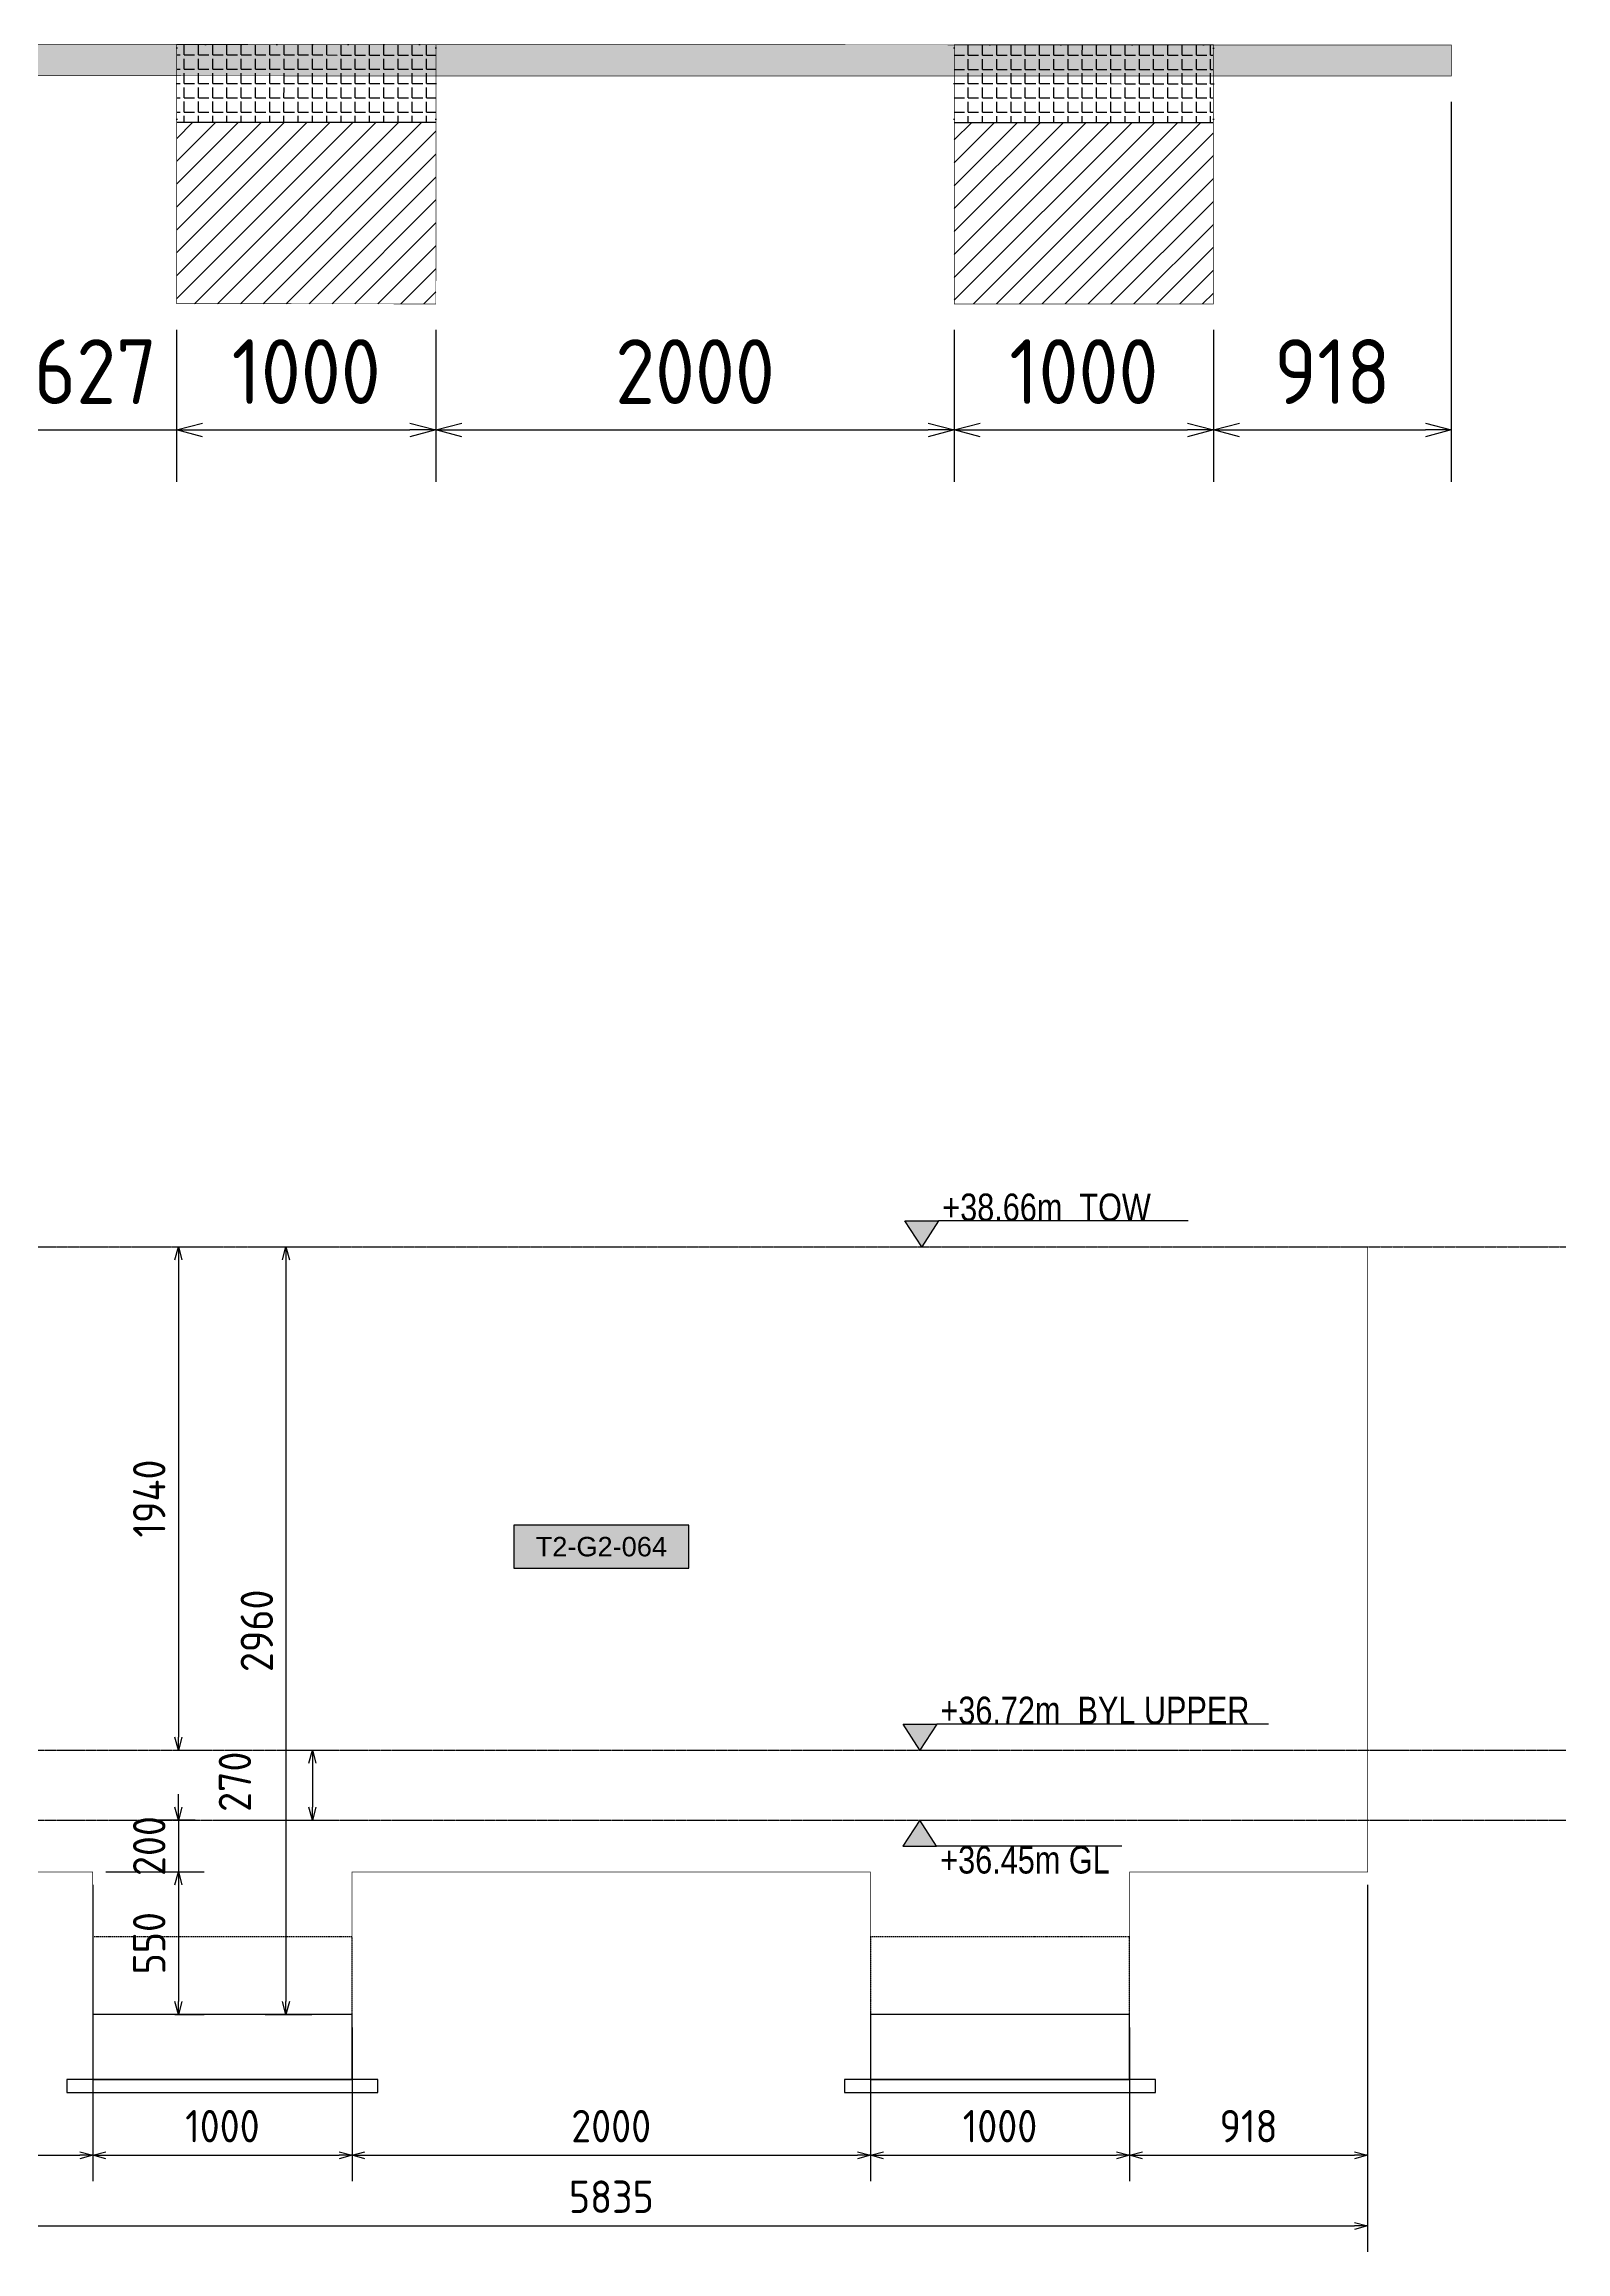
# Model space of a CAD drawing. Header units: centimetres. Extents: x -6122352 to 6876996, y -1694241 to 2592194.
# Drawn here: x 3322630 to 3328501, y 78218 to 86731 of the extents above; entities that cross this region are included whole.
import ezdxf
from ezdxf.enums import TextEntityAlignment as Align

# ---------------------------------------------------------------- set-up
doc = ezdxf.new("R2010")
doc.units = ezdxf.units.CM
doc.header["$MEASUREMENT"] = 0
doc.header["$PDMODE"] = 66
doc.header["$PDSIZE"] = 100
for name, pattern in [('23585-XR-AR-END-SETTING OUT PLAN$0$HIDDEN', [0.375, 0.25, -0.125]), ('CENTER', [2, 1.25, -0.25, 0.25, -0.25]), ('DASHED2', [0.375, 0.25, -0.125])]:
    doc.linetypes.add(name, pattern=pattern)
doc.layers.get('Defpoints').update_dxf_attribs({"color": 255, "linetype": 'CENTER'})
for name, color, linetype in [('@MI-FOOTINGS', 7, 'Continuous'), ('@MI-TYPE-01', 30, 'Continuous'), ('@MI-TYPE-02', 6, 'Continuous'), ('JML-Dimension', 1, 'Continuous'), ('PANEL-TAGS', 7, 'Continuous'), ('SECTION', 130, 'Continuous')]:
    doc.layers.add(name, color=color, linetype=linetype)
doc.styles.add('PANELTAG_STYLE', font='arial.ttf')
doc.styles.add('Schueco-BEMSTIL', font='isocpeur.ttf', dxfattribs={"width": 0.9})
doc.styles.add('txt-Pisa-std', font='arial.ttf', dxfattribs={"width": 0.8})
doc.dimstyles.new('MI- JWC-TXT-2.5 MM', dxfattribs={"dimscale": 1.5, "dimtxt": 2.5, "dimasz": 1, "dimexe": 2, "dimexo": 1, "dimgap": 1, "dimtad": 1, "dimdec": 0, "dimdsep": 46, "dimtxsty": 'Schueco-BEMSTIL', "dimblk": 'OPEN30', "dimcen": 0, "dimdle": 2, "dimclrd": 140, "dimclre": 8, "dimclrt": 40, "dimadec": 0, "dimazin": 2, "dimtfac": 1, "dimtdec": 0, "dimtix": 1, "dimtmove": 2, "dimatfit": 3, "dimldrblk": 'OPEN', "dimfxl": 2, "dimlwd": -1, "dimlwe": -1, "dimarcsym": 0})

# ---------------------------------------------------------------- blocks, each defined once
blk = doc.blocks.new('T1-FOOTING')
at = {"transparency": 33554679}
h = blk.add_hatch(dxfattribs=at)
h.set_pattern_fill('ANGLE', color=256, scale=500)
h.set_pattern_definition([(0, (0, 0), (0, 137.5), [100, -37.5]), (90, (0, 0), (-137.5, 8.419446744138054e-15), [100, -37.5])])
h.paths.add_polyline_path([(-500, -300.0000000000218), (499.9999999999964, -300.0000000000218), (499.9999999999964, -1.818989403545856e-11), (-500, -1.818989403545856e-11)])
h.paths.add_polyline_path([(-499.75, -299.7500000000218), (499.7499999999964, -299.7500000000218), (499.7499999999964, -0.2500000000181899), (-499.75, -0.2500000000181899)], flags=16)
h = blk.add_hatch(dxfattribs=at)
h.set_pattern_fill('ANGLE', color=8, scale=200)
h.set_pattern_definition([(0, (0, 0), (0, 55.00000000000001), [40, -15]), (90, (0, 0), (-55.00000000000001, 3.367778697655222e-15), [40, -15])])
h.paths.add_polyline_path([(500.0000000000025, -300.0000000000218), (500.0000000000035, -1.818989403545856e-11), (-500, -1.816147232602816e-11), (-499.9999999999989, -300.0000000000291)])
h = blk.add_hatch(dxfattribs=at)
h.set_pattern_fill('ANSI31', color=8, scale=500)
h.set_pattern_definition([(45, (0, 0), (-44.19417382415922, 44.19417382415922), [])])
h.paths.add_polyline_path([(500, -1000.000000000015), (500.0000000000025, -300.0000000000218), (-499.9999999999989, -300.000000000029), (-499.9999999999964, -1000.000000000011)])
at = {"layer": '@MI-TYPE-01', "color": 240, "linetype": 'DASHED2', "true_color": 0xed1f24}
blk.add_line((-500.0000000000073, -300.0000000000291), (499.9999999999964, -300.0000000000218), dxfattribs=at)
at = {"layer": '@MI-TYPE-01', "color": 240, "true_color": 0xed1f24, "const_width": 2.5}
blk.add_lwpolyline([(-500, -1.818989403545856e-11), (500.0000000000036, -1.818989403545856e-11), (500, -1000.000000000015), (-499.9999999999964, -1000.000000000011)], close=True, dxfattribs=at)
blk = doc.blocks.new('A$C90a9385a')
at = {"layer": '@MI-TYPE-02'}
h = blk.add_hatch(color=256, dxfattribs=at)
h.dxf.hatch_style = 1
h.paths.add_polyline_path([(5835.000000000029, 0), (0, 0), (0, -120), (5835, -120)])
at = {"layer": '@MI-TYPE-02', "const_width": 2.5}
blk.add_lwpolyline([(5835.000000000029, 0), (0, 0), (0, -120), (5835, -120)], close=True, dxfattribs=at)
at = {"layer": '@MI-FOOTINGS', "color": 240, "true_color": 0xed1f24}
for p in [(1417.536642821826, 0.872473891977279), (4417.536642821826, 0.8724738919918309)]:
    blk.add_blockref('T1-FOOTING', p, dxfattribs=at)
blk = doc.blocks.new('_Open30')
at = {"color": 0, "linetype": 'ByBlock', "lineweight": -2}
for p, q in [((-1, 0.26794919), (0, 0)), ((0, 0), (-1, -0.26794919)), ((0, 0), (-1, 0))]:
    blk.add_line(p, q, dxfattribs=at)
blk = doc.blocks.new('*D1369')
at = {"color": 140, "transparency": 16777216}
for p, q in [((1484.684925263751, -4817.64229431407), (1484.684925263751, -4717.64229431407)), ((1484.684925263751, -5544.270962452056), (1484.684925263751, -4917.64229431407)), ((1484.684925263751, -5644.270962452056), (1484.684925263751, -5744.270962452056))]:
    blk.add_line(p, q, dxfattribs=at)
at = {"color": 8, "transparency": 16777216}
for p, q in [((1098.246436402435, -4917.64229431407), (1684.684925263751, -4917.64229431407)), ((1098.863750467776, -5544.270962452056), (1684.684925263751, -5544.270962452056))]:
    blk.add_line(p, q, dxfattribs=at)
at = {"layer": 'Defpoints', "color": 0, "transparency": 16777216}
for p in [(998.2464364024349, -4917.64229431407), (1484.684925263751, -4917.64229431407), (998.8637504677758, -5544.270962452056)]:
    blk.add_point(p, dxfattribs=at)
at = {"color": 140, "transparency": 16777216, "xscale": 100, "yscale": 100, "zscale": 100}
for p, rotation in [((1484.684925263751, -4917.64229431407), 270), ((1484.684925263751, -5544.270962452056), 90)]:
    blk.add_blockref('_Open30', p, dxfattribs=dict(at, rotation=rotation))
at = {"color": 40, "transparency": 16777216, "insert": (1259.684925263749, -5230.956628383062), "char_height": 250, "attachment_point": 5, "rotation": 90, "style": 'Schueco-BEMSTIL'}
blk.add_mtext('627', dxfattribs=at)
blk = doc.blocks.new('_Open')
at = {"color": 0, "linetype": 'ByBlock', "lineweight": -2}
for p, q in [((-1, 0.1666666666666667), (0, 0)), ((-1, -0.1666666666666667), (0, 0)), ((0, 0), (-1, 0))]:
    blk.add_line(p, q, dxfattribs=at)
blk = doc.blocks.new('*D1370')
at = {"color": 8, "transparency": 16777216}
for p, q in [((1098.425608793623, -3917.642310365447), (1684.684925263751, -3917.642310365447)), ((1098.246436402435, -4917.64229431407), (1684.684925263751, -4917.64229431407))]:
    blk.add_line(p, q, dxfattribs=at)
at = {"color": 140, "transparency": 16777216}
blk.add_line((1484.684925263751, -4817.64229431407), (1484.684925263751, -4017.642310365447), dxfattribs=at)
at = {"layer": 'Defpoints', "color": 0, "transparency": 16777216}
for p in [(998.4256087936233, -3917.642310365447), (1484.684925263751, -3917.642310365447), (998.2464364024349, -4917.64229431407)]:
    blk.add_point(p, dxfattribs=at)
at = {"color": 140, "transparency": 16777216, "xscale": 100, "yscale": 100, "zscale": 100}
for p, rotation in [((1484.684925263751, -3917.642310365447), 90), ((1484.684925263751, -4917.64229431407), 270)]:
    blk.add_blockref('_Open30', p, dxfattribs=dict(at, rotation=rotation))
at = {"color": 40, "transparency": 16777216, "insert": (1259.684925263749, -4417.642302339757), "char_height": 250, "attachment_point": 5, "rotation": 90, "style": 'Schueco-BEMSTIL'}
blk.add_mtext('1000', dxfattribs=at)
blk = doc.blocks.new('*D1371')
at = {"color": 8, "transparency": 16777216}
for p, q in [((1098.783953575869, -1917.642342468187), (1684.684925263751, -1917.642342468186)), ((1098.425608793623, -3917.642310365447), (1684.684925263751, -3917.642310365447))]:
    blk.add_line(p, q, dxfattribs=at)
at = {"color": 140, "transparency": 16777216}
blk.add_line((1484.684925263751, -3817.642310365447), (1484.684925263751, -2017.642342468187), dxfattribs=at)
at = {"layer": 'Defpoints', "color": 0, "transparency": 16777216}
for p in [(998.7839535758688, -1917.642342468187), (1484.684925263751, -1917.642342468187), (998.4256087936233, -3917.642310365447)]:
    blk.add_point(p, dxfattribs=at)
at = {"color": 140, "transparency": 16777216, "xscale": 100, "yscale": 100, "zscale": 100}
for p, rotation in [((1484.684925263751, -1917.642342468187), 90), ((1484.684925263751, -3917.642310365447), 270)]:
    blk.add_blockref('_Open30', p, dxfattribs=dict(at, rotation=rotation))
at = {"color": 40, "transparency": 16777216, "insert": (1259.68492526375, -2917.642326416816), "char_height": 250, "attachment_point": 5, "rotation": 90, "style": 'Schueco-BEMSTIL'}
blk.add_mtext('2000', dxfattribs=at)
blk = doc.blocks.new('*D1372')
at = {"color": 8, "transparency": 16777216}
for p, q in [((1098.963125967015, -917.6423585195629), (1684.684925263751, -917.6423585195628)), ((1098.783953575869, -1917.642342468187), (1684.684925263751, -1917.642342468186))]:
    blk.add_line(p, q, dxfattribs=at)
at = {"color": 140, "transparency": 16777216}
blk.add_line((1484.684925263751, -1817.642342468187), (1484.684925263751, -1017.642358519563), dxfattribs=at)
at = {"layer": 'Defpoints', "color": 0, "transparency": 16777216}
for p in [(998.9631259670147, -917.6423585195629), (1484.684925263751, -917.6423585195628), (998.7839535758688, -1917.642342468187)]:
    blk.add_point(p, dxfattribs=at)
at = {"color": 140, "transparency": 16777216, "xscale": 100, "yscale": 100, "zscale": 100}
for p, rotation in [((1484.684925263751, -917.6423585195628), 90), ((1484.684925263751, -1917.642342468187), 270)]:
    blk.add_blockref('_Open30', p, dxfattribs=dict(at, rotation=rotation))
at = {"color": 40, "transparency": 16777216, "insert": (1259.684925263751, -1417.642350493875), "char_height": 250, "attachment_point": 5, "rotation": 90, "style": 'Schueco-BEMSTIL'}
blk.add_mtext('1000', dxfattribs=at)
blk = doc.blocks.new('*D1373')
at = {"color": 8, "transparency": 16777216}
for p, q in [((219.9999980736758, -0.02150068696208321), (1684.684925263751, -0.02150068696184767)), ((1098.963125967015, -917.6423585195629), (1684.684925263752, -917.6423585195628))]:
    blk.add_line(p, q, dxfattribs=at)
at = {"color": 140, "transparency": 16777216}
blk.add_line((1484.684925263751, -817.6423585195628), (1484.684925263751, -100.0215006869619), dxfattribs=at)
at = {"layer": 'Defpoints', "color": 0, "transparency": 16777216}
for p in [(119.9999980736757, -0.02150068696209929), (1484.684925263751, -0.02150068696187983), (998.9631259670147, -917.6423585195629)]:
    blk.add_point(p, dxfattribs=at)
at = {"color": 140, "transparency": 16777216, "xscale": 100, "yscale": 100, "zscale": 100}
for p, rotation in [((1484.684925263751, -0.02150068696187983), 90), ((1484.684925263751, -917.6423585195628), 270)]:
    blk.add_blockref('_Open30', p, dxfattribs=dict(at, rotation=rotation))
at = {"color": 40, "transparency": 16777216, "insert": (1259.684925263751, -458.8319296032626), "char_height": 250, "attachment_point": 5, "rotation": 90, "style": 'Schueco-BEMSTIL'}
blk.add_mtext('918', dxfattribs=at)
blk = doc.blocks.new('*D4816')
at = {"layer": '@MI-TYPE-01', "color": 8, "transparency": 16777216}
for p, q in [((3321900.990093191, 79632.99567519687), (3321900.990093191, 78490.36032206006)), ((3322817.990093191, 79632.99567519687), (3322817.990093191, 78490.36032206006))]:
    blk.add_line(p, q, dxfattribs=at)
at = {"layer": '@MI-TYPE-01', "color": 140, "transparency": 16777216}
blk.add_line((3321950.990093191, 78590.36032206006), (3322767.990093191, 78590.36032206006), dxfattribs=at)
at = {"layer": 'Defpoints', "color": 0, "transparency": 16777216}
for p in [(3321900.990093191, 79682.99567519687), (3322817.990093191, 79682.99567519687), (3322817.990093191, 78590.36032206006)]:
    blk.add_point(p, dxfattribs=at)
at = {"layer": '@MI-TYPE-01', "color": 140, "transparency": 16777216, "xscale": 50, "yscale": 50, "zscale": 50, "rotation": 180}
blk.add_blockref('_Open30', (3321900.990093191, 78590.36032206006), dxfattribs=at)
at = {"layer": '@MI-TYPE-01', "color": 140, "transparency": 16777216, "xscale": 50, "yscale": 50, "zscale": 50}
blk.add_blockref('_Open30', (3322817.990093191, 78590.36032206006), dxfattribs=at)
at = {"layer": '@MI-TYPE-01', "color": 40, "transparency": 16777216, "insert": (3322359.490093191, 78702.86032206006), "char_height": 125, "attachment_point": 5, "style": 'Schueco-BEMSTIL'}
blk.add_mtext('917', dxfattribs=at)
blk = doc.blocks.new('*D4817')
at = {"layer": '@MI-TYPE-01', "color": 8, "transparency": 16777216}
for p, q in [((3322817.990093191, 79632.99567519687), (3322817.990093191, 78490.36032206006)), ((3323817.990093191, 79082.99567519687), (3323817.990093191, 78490.36032206006))]:
    blk.add_line(p, q, dxfattribs=at)
at = {"layer": '@MI-TYPE-01', "color": 140, "transparency": 16777216}
blk.add_line((3322867.990093191, 78590.36032206006), (3323767.990093191, 78590.36032206006), dxfattribs=at)
at = {"layer": 'Defpoints', "color": 0, "transparency": 16777216}
for p in [(3322817.990093191, 79682.99567519687), (3323817.990093191, 79132.99567519687), (3323817.990093191, 78590.36032206006)]:
    blk.add_point(p, dxfattribs=at)
at = {"layer": '@MI-TYPE-01', "color": 140, "transparency": 16777216, "xscale": 50, "yscale": 50, "zscale": 50, "rotation": 180}
blk.add_blockref('_Open30', (3322817.990093191, 78590.36032206006), dxfattribs=at)
at = {"layer": '@MI-TYPE-01', "color": 140, "transparency": 16777216, "xscale": 50, "yscale": 50, "zscale": 50}
blk.add_blockref('_Open30', (3323817.990093191, 78590.36032206006), dxfattribs=at)
at = {"layer": '@MI-TYPE-01', "color": 40, "transparency": 16777216, "insert": (3323317.990093191, 78702.86032206006), "char_height": 125, "attachment_point": 5, "style": 'Schueco-BEMSTIL'}
blk.add_mtext('1000', dxfattribs=at)
blk = doc.blocks.new('*D4818')
at = {"layer": '@MI-TYPE-01', "color": 8, "transparency": 16777216}
for p, q in [((3323817.990093191, 79082.99567519687), (3323817.990093191, 78490.36032206006)), ((3325817.990093191, 79082.99567519687), (3325817.990093191, 78490.36032206006))]:
    blk.add_line(p, q, dxfattribs=at)
at = {"layer": '@MI-TYPE-01', "color": 140, "transparency": 16777216}
blk.add_line((3323867.990093191, 78590.36032206006), (3325767.990093191, 78590.36032206006), dxfattribs=at)
at = {"layer": 'Defpoints', "color": 0, "transparency": 16777216}
for p in [(3323817.990093191, 79132.99567519687), (3325817.990093191, 79132.99567519687), (3325817.990093191, 78590.36032206006)]:
    blk.add_point(p, dxfattribs=at)
at = {"layer": '@MI-TYPE-01', "color": 140, "transparency": 16777216, "xscale": 50, "yscale": 50, "zscale": 50, "rotation": 180}
blk.add_blockref('_Open30', (3323817.990093191, 78590.36032206006), dxfattribs=at)
at = {"layer": '@MI-TYPE-01', "color": 140, "transparency": 16777216, "xscale": 50, "yscale": 50, "zscale": 50}
blk.add_blockref('_Open30', (3325817.990093191, 78590.36032206006), dxfattribs=at)
at = {"layer": '@MI-TYPE-01', "color": 40, "transparency": 16777216, "insert": (3324817.990093191, 78702.86032206006), "char_height": 125, "attachment_point": 5, "style": 'Schueco-BEMSTIL'}
blk.add_mtext('2000', dxfattribs=at)
blk = doc.blocks.new('*D4819')
at = {"layer": '@MI-TYPE-01', "color": 8, "transparency": 16777216}
for p, q in [((3325817.990093191, 79082.99567519687), (3325817.990093191, 78490.36032206006)), ((3326817.990093191, 79082.99567519687), (3326817.990093191, 78490.36032206006))]:
    blk.add_line(p, q, dxfattribs=at)
at = {"layer": '@MI-TYPE-01', "color": 140, "transparency": 16777216}
blk.add_line((3325867.990093191, 78590.36032206006), (3326767.990093191, 78590.36032206006), dxfattribs=at)
at = {"layer": 'Defpoints', "color": 0, "transparency": 16777216}
for p in [(3325817.990093191, 79132.99567519687), (3326817.990093191, 79132.99567519687), (3326817.990093191, 78590.36032206006)]:
    blk.add_point(p, dxfattribs=at)
at = {"layer": '@MI-TYPE-01', "color": 140, "transparency": 16777216, "xscale": 50, "yscale": 50, "zscale": 50, "rotation": 180}
blk.add_blockref('_Open30', (3325817.990093191, 78590.36032206006), dxfattribs=at)
at = {"layer": '@MI-TYPE-01', "color": 140, "transparency": 16777216, "xscale": 50, "yscale": 50, "zscale": 50}
blk.add_blockref('_Open30', (3326817.990093191, 78590.36032206006), dxfattribs=at)
at = {"layer": '@MI-TYPE-01', "color": 40, "transparency": 16777216, "insert": (3326317.990093191, 78702.86032206006), "char_height": 125, "attachment_point": 5, "style": 'Schueco-BEMSTIL'}
blk.add_mtext('1000', dxfattribs=at)
blk = doc.blocks.new('*D4820')
at = {"layer": '@MI-TYPE-01', "color": 8, "transparency": 16777216}
for p, q in [((3327735.990093191, 79632.99567519687), (3327735.990093191, 78490.36032206006)), ((3326817.990093191, 79082.99567519687), (3326817.990093191, 78490.36032206006))]:
    blk.add_line(p, q, dxfattribs=at)
at = {"layer": '@MI-TYPE-01', "color": 140, "transparency": 16777216}
blk.add_line((3326867.990093191, 78590.36032206006), (3327685.990093191, 78590.36032206006), dxfattribs=at)
at = {"layer": 'Defpoints', "color": 0, "transparency": 16777216}
for p in [(3327735.990093191, 79682.99567519687), (3326817.990093191, 79132.99567519687), (3327735.990093191, 78590.36032206006)]:
    blk.add_point(p, dxfattribs=at)
at = {"layer": '@MI-TYPE-01', "color": 140, "transparency": 16777216, "xscale": 50, "yscale": 50, "zscale": 50, "rotation": 180}
blk.add_blockref('_Open30', (3326817.990093191, 78590.36032206006), dxfattribs=at)
at = {"layer": '@MI-TYPE-01', "color": 140, "transparency": 16777216, "xscale": 50, "yscale": 50, "zscale": 50}
blk.add_blockref('_Open30', (3327735.990093191, 78590.36032206006), dxfattribs=at)
at = {"layer": '@MI-TYPE-01', "color": 40, "transparency": 16777216, "insert": (3327276.990093191, 78702.86032206006), "char_height": 125, "attachment_point": 5, "style": 'Schueco-BEMSTIL'}
blk.add_mtext('918', dxfattribs=at)
blk = doc.blocks.new('*D4821')
at = {"layer": '@MI-TYPE-01', "color": 8, "transparency": 16777216}
for p, q in [((3321900.990093191, 79632.99567519687), (3321900.990093191, 78218.13182075322)), ((3327735.990093191, 79632.99567519687), (3327735.990093191, 78218.13182075322))]:
    blk.add_line(p, q, dxfattribs=at)
at = {"layer": '@MI-TYPE-01', "color": 140, "transparency": 16777216}
blk.add_line((3321950.990093191, 78318.13182075322), (3327685.990093191, 78318.13182075322), dxfattribs=at)
at = {"layer": 'Defpoints', "color": 0, "transparency": 16777216}
for p in [(3321900.990093191, 79682.99567519687), (3327735.990093191, 79682.99567519687), (3327735.990093191, 78318.13182075322)]:
    blk.add_point(p, dxfattribs=at)
at = {"layer": '@MI-TYPE-01', "color": 140, "transparency": 16777216, "xscale": 50, "yscale": 50, "zscale": 50, "rotation": 180}
blk.add_blockref('_Open30', (3321900.990093191, 78318.13182075322), dxfattribs=at)
at = {"layer": '@MI-TYPE-01', "color": 140, "transparency": 16777216, "xscale": 50, "yscale": 50, "zscale": 50}
blk.add_blockref('_Open30', (3327735.990093191, 78318.13182075322), dxfattribs=at)
at = {"layer": '@MI-TYPE-01', "color": 40, "transparency": 16777216, "insert": (3324818.490093191, 78430.63182075322), "char_height": 125, "attachment_point": 5, "style": 'Schueco-BEMSTIL'}
blk.add_mtext('5835', dxfattribs=at)
blk = doc.blocks.new('*U1142')
at = {"layer": 'JML-Dimension'}
h = blk.add_hatch(color=10, dxfattribs=at)
h.dxf.hatch_style = 1
h.paths.add_polyline_path([(0, 0), (-1.536000000000001, 2.370060967168342), (1.536000000000001, 2.370060967168342)])
blk.add_line((24.30826820831656, 2.370060967168342), (1.536000000000001, 2.370060967168342), dxfattribs=at)
blk.add_lwpolyline([(0, 0), (-1.536000000000001, 2.370060967168342), (1.536000000000001, 2.370060967168342), (0, 0)], dxfattribs=at)
at = {"color": 5, "style": 'txt-Pisa-std', "width": 0.8}
blk.add_attdef('+0.0', text='', height=2.5, dxfattribs=at).set_placement((1.870588582061714, 2.370060967168342), align=Align.BOTTOM_LEFT)
blk = doc.blocks.new('*U1445')
at = {"layer": 'JML-Dimension'}
h = blk.add_hatch(color=10, dxfattribs=at)
h.dxf.hatch_style = 1
h.paths.add_polyline_path([(0, 0), (-1.536000000000001, 2.370060967168342), (1.536000000000001, 2.370060967168342)])
blk.add_line((31.80621994413469, 2.370060967168342), (1.536000000000001, 2.370060967168342), dxfattribs=at)
blk.add_lwpolyline([(0, 0), (-1.536000000000001, 2.370060967168342), (1.536000000000001, 2.370060967168342), (0, 0)], dxfattribs=at)
at = {"color": 5, "style": 'txt-Pisa-std', "width": 0.8}
blk.add_attdef('+0.0', text='', height=2.5, dxfattribs=at).set_placement((1.870588582061714, 2.370060967168342), align=Align.BOTTOM_LEFT)
blk = doc.blocks.new('*U3457')
at = {"layer": 'JML-Dimension'}
h = blk.add_hatch(color=10, dxfattribs=at)
h.dxf.hatch_style = 1
h.paths.add_polyline_path([(0, 0), (-1.536000000000001, 2.370060967168342), (1.536000000000001, 2.370060967168342)])
blk.add_line((18.43386688148952, 2.370060967168342), (1.536000000000001, 2.370060967168342), dxfattribs=at)
blk.add_lwpolyline([(0, 0), (-1.536000000000001, 2.370060967168342), (1.536000000000001, 2.370060967168342), (0, 0)], dxfattribs=at)
at = {"color": 5, "style": 'txt-Pisa-std', "width": 0.8}
blk.add_attdef('+0.0', text='', height=2.5, dxfattribs=at).set_placement((1.870588582061714, 2.370060967168342), align=Align.BOTTOM_LEFT)
blk = doc.blocks.new('*D4822')
at = {"layer": '@MI-TYPE-01', "color": 8, "transparency": 16777216}
for p, q in [((3323482.685088239, 82092.9956751969), (3323663.254618336, 82092.9956751969)), ((3323482.685088239, 79132.9956751969), (3323663.254618336, 79132.9956751969))]:
    blk.add_line(p, q, dxfattribs=at)
at = {"layer": '@MI-TYPE-01', "color": 140, "transparency": 16777216}
blk.add_line((3323563.254618336, 82042.9956751969), (3323563.254618336, 79182.9956751969), dxfattribs=at)
at = {"layer": 'Defpoints', "color": 0, "transparency": 16777216}
for p in [(3323432.685088239, 82092.9956751969), (3323432.685088239, 79132.9956751969), (3323563.254618336, 79132.9956751969)]:
    blk.add_point(p, dxfattribs=at)
at = {"layer": '@MI-TYPE-01', "color": 140, "transparency": 16777216, "xscale": 50, "yscale": 50, "zscale": 50}
for p, rotation in [((3323563.254618336, 82092.9956751969), 90), ((3323563.254618336, 79132.9956751969), 270)]:
    blk.add_blockref('_Open30', p, dxfattribs=dict(at, rotation=rotation))
at = {"layer": '@MI-TYPE-01', "color": 40, "transparency": 16777216, "insert": (3323450.754618336, 80612.99567519594), "char_height": 125, "attachment_point": 5, "rotation": 90, "style": 'Schueco-BEMSTIL'}
blk.add_mtext('2960', dxfattribs=at)
blk = doc.blocks.new('*D4823')
at = {"layer": '@MI-TYPE-01', "color": 8, "transparency": 16777216}
for p, q in [((3323137.617120593, 82092.9956751969), (3323248.150050641, 82092.9956751969)), ((3323137.617120593, 80152.99567519713), (3323248.150050641, 80152.99567519713))]:
    blk.add_line(p, q, dxfattribs=at)
at = {"layer": '@MI-TYPE-01', "color": 140, "transparency": 16777216}
blk.add_line((3323148.150050641, 82042.9956751969), (3323148.150050641, 80202.99567519713), dxfattribs=at)
at = {"layer": 'Defpoints', "color": 0, "transparency": 16777216}
for p in [(3323087.617120593, 82092.9956751969), (3323087.617120593, 80152.99567519713), (3323148.150050641, 80152.99567519713)]:
    blk.add_point(p, dxfattribs=at)
at = {"layer": '@MI-TYPE-01', "color": 140, "transparency": 16777216, "xscale": 50, "yscale": 50, "zscale": 50}
for p, rotation in [((3323148.150050641, 82092.9956751969), 90), ((3323148.150050641, 80152.99567519713), 270)]:
    blk.add_blockref('_Open30', p, dxfattribs=dict(at, rotation=rotation))
at = {"layer": '@MI-TYPE-01', "color": 40, "transparency": 16777216, "insert": (3323035.65005064, 81122.99567519606), "char_height": 125, "attachment_point": 5, "rotation": 90, "style": 'Schueco-BEMSTIL'}
blk.add_mtext('1940', dxfattribs=at)
blk = doc.blocks.new('*D4824')
at = {"layer": '@MI-TYPE-01', "color": 8, "transparency": 16777216}
for p, q in [((3323654.622212906, 80152.99567519713), (3323765.155142969, 80152.99567519713)), ((3323312.587554849, 79882.99567519713), (3323765.155142969, 79882.99567519713))]:
    blk.add_line(p, q, dxfattribs=at)
at = {"layer": '@MI-TYPE-01', "color": 140, "transparency": 16777216}
blk.add_line((3323665.155142969, 80102.99567519713), (3323665.155142969, 79932.99567519713), dxfattribs=at)
at = {"layer": 'Defpoints', "color": 0, "transparency": 16777216}
for p in [(3323604.622212906, 80152.99567519713), (3323262.587554849, 79882.99567519713), (3323665.155142969, 79882.99567519713)]:
    blk.add_point(p, dxfattribs=at)
at = {"layer": '@MI-TYPE-01', "color": 140, "transparency": 16777216, "xscale": 50, "yscale": 50, "zscale": 50}
for p, rotation in [((3323665.155142969, 80152.99567519713), 90), ((3323665.155142969, 79882.99567519713), 270)]:
    blk.add_blockref('_Open30', p, dxfattribs=dict(at, rotation=rotation))
at = {"layer": '@MI-TYPE-01', "color": 40, "transparency": 16777216, "insert": (3323366.193524344, 80030.88837684573), "char_height": 125, "attachment_point": 5, "rotation": 90, "style": 'Schueco-BEMSTIL'}
blk.add_mtext('270', dxfattribs=at)
blk = doc.blocks.new('*D4825')
at = {"layer": '@MI-TYPE-01', "color": 8, "transparency": 16777216}
for p, q in [((3322867.990093193, 79682.9956751969), (3323248.150050647, 79682.9956751969)), ((3323134.802339344, 79132.9956751969), (3323248.150050647, 79132.9956751969))]:
    blk.add_line(p, q, dxfattribs=at)
at = {"layer": '@MI-TYPE-01', "color": 140, "transparency": 16777216}
blk.add_line((3323148.150050647, 79632.9956751969), (3323148.150050647, 79182.9956751969), dxfattribs=at)
at = {"layer": 'Defpoints', "color": 0, "transparency": 16777216}
for p in [(3322817.990093193, 79682.9956751969), (3323084.802339344, 79132.9956751969), (3323148.150050647, 79132.9956751969)]:
    blk.add_point(p, dxfattribs=at)
at = {"layer": '@MI-TYPE-01', "color": 140, "transparency": 16777216, "xscale": 50, "yscale": 50, "zscale": 50}
for p, rotation in [((3323148.150050647, 79682.9956751969), 90), ((3323148.150050647, 79132.9956751969), 270)]:
    blk.add_blockref('_Open30', p, dxfattribs=dict(at, rotation=rotation))
at = {"layer": '@MI-TYPE-01', "color": 40, "transparency": 16777216, "insert": (3323035.650050646, 79407.99567519594), "char_height": 125, "attachment_point": 5, "rotation": 90, "style": 'Schueco-BEMSTIL'}
blk.add_mtext('550', dxfattribs=at)
blk = doc.blocks.new('PANELTAG')
at = {"layer": 'PANEL-TAGS', "color": 1}
blk.add_lwpolyline([(-13.5, -3.3), (13.5, -3.3), (13.5, 3.3), (-13.5, 3.3)], close=True, dxfattribs=at)
at = {"layer": 'PANEL-TAGS', "color": 40, "true_color": 0xffd700}
blk.add_solid([(-13.5, -3.3), (13.5, -3.3), (-13.5, 3.3), (13.5, 3.3)], dxfattribs=at)
at = {"layer": 'PANEL-TAGS', "color": 5, "style": 'PANELTAG_STYLE'}
blk.add_attdef('TAGNO', text='', height=3, dxfattribs=at).set_placement((0, 0), align=Align.CENTER)
blk = doc.blocks.new('*D4826')
at = {"layer": '@MI-TYPE-01', "color": 140, "transparency": 16777216}
for p, q in [((3323148.150050648, 79932.99567519713), (3323148.150050648, 79982.99567519713)), ((3323148.150050648, 79882.99567519713), (3323148.150050648, 79682.9956751969)), ((3323148.150050648, 79632.9956751969), (3323148.150050648, 79582.9956751969))]:
    blk.add_line(p, q, dxfattribs=at)
at = {"layer": '@MI-TYPE-01', "color": 8, "transparency": 16777216}
for p, q in [((3323212.587554849, 79882.99567519713), (3323048.150050648, 79882.99567519713)), ((3322867.990093193, 79682.9956751969), (3323248.150050648, 79682.9956751969))]:
    blk.add_line(p, q, dxfattribs=at)
at = {"layer": 'Defpoints', "color": 0, "transparency": 16777216}
for p in [(3323262.587554849, 79882.99567519713), (3322817.990093193, 79682.9956751969), (3323148.150050648, 79682.9956751969)]:
    blk.add_point(p, dxfattribs=at)
at = {"layer": '@MI-TYPE-01', "color": 140, "transparency": 16777216, "xscale": 50, "yscale": 50, "zscale": 50}
for p, rotation in [((3323148.150050648, 79882.99567519713), 270), ((3323148.150050648, 79682.9956751969), 90)]:
    blk.add_blockref('_Open30', p, dxfattribs=dict(at, rotation=rotation))
at = {"layer": '@MI-TYPE-01', "color": 40, "transparency": 16777216, "insert": (3323035.650050648, 79782.99567519606), "char_height": 125, "attachment_point": 5, "rotation": 90, "style": 'Schueco-BEMSTIL'}
blk.add_mtext('200', dxfattribs=at)
blk = doc.blocks.new('T1-FOOTING ELEVATION')
at = {"color": 9}
blk.add_lwpolyline([(-600, -250), (600, -250), (600, -300), (-600, -300)], close=True, dxfattribs=at)
at = {"layer": '@MI-TYPE-01', "color": 114, "linetype": '23585-XR-AR-END-SETTING OUT PLAN$0$HIDDEN', "ltscale": 20, "true_color": 0x139b48}
blk.add_lwpolyline([(-500, 0), (-500, 300), (500, 300), (500, 0)], dxfattribs=at)
at = {"layer": '@MI-TYPE-01', "color": 114, "true_color": 0x139b48}
blk.add_lwpolyline([(-500, 0), (500, 0), (500, -250), (-500, -250)], close=True, dxfattribs=at)
blk = doc.blocks.new('T1-PARTITION PLAN')
at = {"layer": '@MI-TYPE-02', "rotation": 89.98973417812736}
blk.add_blockref('A$C90a9385a', (-1.045470902463421, -5834.999906340265), dxfattribs=at)
for base, p1, p2, picture, middle in [((1484.684925263751, -0.02150068696176614), (998.9631259670139, -917.6423585195623), (119.9999980736753, -0.02150068696198559), '*D1373', (1259.684925263751, -458.8319296032625)), ((1484.684925263751, -917.6423585195628), (998.783953575868, -1917.642342468186), (998.9631259670139, -917.6423585195624), '*D1372', (1259.68492526375, -1417.642350493875))]:
    dim = blk.add_linear_dim(base=base, p1=p1, p2=p2, angle=90, dimstyle='MI- JWC-TXT-2.5 MM')
    dim.commit()
    dim.dimension.update_dxf_attribs({"geometry": picture, "text_midpoint": middle})
for base, p1, p2, picture, middle, set_off in [((1484.68492526373, -1917.642342468186), (998.4256087936022, -3917.642310365444), (998.7839535758478, -1917.642342468185), '*D1371', (1259.684925263729, -2917.642326416815), (-2.05773176276125e-11, 9.094947017729282e-13)), ((1484.684925263773, -3917.642310365447), (998.2464364024564, -4917.642294314068), (998.4256087936448, -3917.642310365445), '*D1370', (1259.684925263771, -4417.642302339757), (2.194155968027189e-11, 0)), ((1484.684925263695, -4917.64229431407), (998.8637504677201, -5544.270962452054), (998.2464364023792, -4917.642294314068), '*D1369', (1259.684925263694, -5230.956628383062), (-5.525180313270539e-11, 0))]:
    dim = blk.add_linear_dim(base=base, p1=p1, p2=p2, angle=90, dimstyle='MI- JWC-TXT-2.5 MM')
    dim.commit()
    dim.dimension.update_dxf_attribs({"geometry": picture, "text_midpoint": middle, "insert": set_off})

msp = doc.modelspace()

# ---------------------------------------------------------------- linework, layer by layer
at = {"layer": '@MI-TYPE-02', "color": 160, "linetype": 'DASHED2', "ltscale": 5}
for points in [[(3321204.104736206, 82092.9956751971), (3328501.137586211, 82092.9956751971)], [(3321900.990093191, 80152.9956751971), (3328501.137586211, 80152.9956751971)], [(3321900.990093191, 79882.99567519687), (3328501.137586211, 79882.9956751971)]]:
    msp.add_lwpolyline(points, dxfattribs=at)
at = {"layer": '@MI-TYPE-02', "const_width": 2.5}
msp.add_lwpolyline([(3321900.990093191, 82092.99567519687), (3327735.990093191, 82092.99567519687), (3327735.990093191, 79682.99567519687), (3326817.990093191, 79682.99567519687), (3326817.990093191, 79132.99567519687), (3325817.990093191, 79132.99567519687), (3325817.990093191, 79682.99567519687), (3323817.990093191, 79682.99567519687), (3323817.990093191, 79132.99567519687), (3322817.990093191, 79132.99567519687), (3322817.990093191, 79682.99567519687), (3321900.990093191, 79682.99567519687), (3321900.990093191, 82092.99567519687)], dxfattribs=at)

# ---------------------------------------------------------------- block references
at = {"layer": '@MI-TYPE-01', "rotation": 270}
msp.add_blockref('T1-PARTITION PLAN', (3328059.041361175, 86728.33645001147), dxfattribs=at)
at = {"layer": '@MI-TYPE-01', "color": 30, "xscale": -1}
for p in [(3323317.990093191, 79132.99567519687), (3326317.990093191, 79132.99567519687)]:
    msp.add_blockref('T1-FOOTING ELEVATION', p, dxfattribs=at)
at = {"layer": 'PANEL-TAGS'}
ref = msp.add_blockref('PANELTAG', (3324779.877063935, 80937.53137338534), dxfattribs=dict(at, xscale=25, yscale=25, zscale=25))
ref.add_attrib('TAGNO', 'T2-G2-064', dxfattribs={"color": 5, "height": 75, "style": 'PANELTAG_STYLE'}).set_placement((3324779.877063935, 80937.53137338534), align=Align.MIDDLE_CENTER)
at = {"layer": 'SECTION', "color": 6}
ref = msp.add_blockref('*U1142', (3326016.260808428, 82092.99567519687), dxfattribs=dict(at, xscale=42.30147098076819, yscale=42.30147098076819, zscale=42.30147098076819))
ref.add_attrib('+0.0', '+38.66m  TOW', (3326095.389457087, 82193.25274042075), dxfattribs={"layer": 'JML-Dimension', "color": 5, "height": 105.7536774519205, "style": 'txt-Pisa-std', "width": 0.8})
ref = msp.add_blockref('*U1445', (3326008.96731821, 80152.9957196213), dxfattribs=dict(at, xscale=42.30147098076819, yscale=42.30147098076819, zscale=42.30147098076819))
ref.add_attrib('+0.0', '+36.72m  BYL UPPER', (3326088.095966869, 80253.25278484519), dxfattribs={"layer": 'JML-Dimension', "color": 5, "height": 105.7536774519205, "style": 'txt-Pisa-std', "width": 0.8})
ref = msp.add_blockref('*U3457', (3326008.4273137, 79882.9956751971), dxfattribs=dict(at, xscale=-42.30147098076819, yscale=42.30147098076819, zscale=42.30147098076819, rotation=180))
ref.add_attrib('+0.0', '+36.45m GL', (3326087.555962359, 79676.98493252113), dxfattribs={"layer": 'JML-Dimension', "color": 5, "height": 105.7536774519205, "style": 'txt-Pisa-std', "width": 0.8})

# ---------------------------------------------------------------- dimensions: what is measured, and where the dimension line sits
at = {"layer": '@MI-TYPE-01'}
for base, p1, p2, picture, middle in [((3323148.150050641, 80152.99567519713), (3323087.617120591, 82092.99567519687), (3323087.617120591, 80152.9956751971), '*D4823', (3323035.65005064, 81122.99567519606)), ((3323563.254618336, 79132.9956751969), (3323432.685088237, 82092.99567519687), (3323432.685088237, 79132.99567519687), '*D4822', (3323450.754618336, 80612.99567519594)), ((3323148.150050648, 79682.9956751969), (3323262.587554847, 79882.9956751971), (3322817.990093191, 79682.99567519687), '*D4826', (3323035.650050648, 79782.99567519606)), ((3323148.150050647, 79132.9956751969), (3322817.990093191, 79682.99567519687), (3323084.802339342, 79132.99567519687), '*D4825', (3323035.650050646, 79407.99567519594))]:
    dim = msp.add_linear_dim(base=base, p1=p1, p2=p2, angle=90, dimstyle='MI- JWC-TXT-2.5 MM', dxfattribs=at)
    dim.commit()
    dim.dimension.update_dxf_attribs({"geometry": picture, "text_midpoint": middle})
dim = msp.add_linear_dim(base=(3323665.155142969, 79882.99567519713), p1=(3323604.622212904, 80152.9956751971), p2=(3323262.587554847, 79882.9956751971), angle=90, dimstyle='MI- JWC-TXT-2.5 MM', dxfattribs=at)
dim.commit()
dim.dimension.update_dxf_attribs({"geometry": '*D4824', "text_midpoint": (3323366.193524344, 80030.88837684573), "dimtype": 160})
for base, p1, p2, picture, middle in [((3322817.990093191, 78590.36032206006), (3321900.990093191, 79682.99567519687), (3322817.990093191, 79682.99567519687), '*D4816', (3322359.490093191, 78702.86032206006)), ((3327735.990093191, 78318.13182075322), (3321900.990093191, 79682.99567519687), (3327735.990093191, 79682.99567519687), '*D4821', (3324818.490093191, 78430.63182075322)), ((3323817.990093191, 78590.36032206006), (3322817.990093191, 79682.99567519687), (3323817.990093191, 79132.99567519687), '*D4817', (3323317.990093191, 78702.86032206006)), ((3327735.990093191, 78590.36032206006), (3326817.990093191, 79132.99567519687), (3327735.990093191, 79682.99567519687), '*D4820', (3327276.990093191, 78702.86032206006)), ((3325817.990093191, 78590.36032206006), (3323817.990093191, 79132.99567519687), (3325817.990093191, 79132.99567519687), '*D4818', (3324817.990093191, 78702.86032206006)), ((3326817.990093191, 78590.36032206006), (3325817.990093191, 79132.99567519687), (3326817.990093191, 79132.99567519687), '*D4819', (3326317.990093191, 78702.86032206006))]:
    dim = msp.add_linear_dim(base=base, p1=p1, p2=p2, dimstyle='MI- JWC-TXT-2.5 MM', dxfattribs=at)
    dim.commit()
    dim.dimension.update_dxf_attribs({"geometry": picture, "text_midpoint": middle})

doc.saveas('drawing.dxf')
